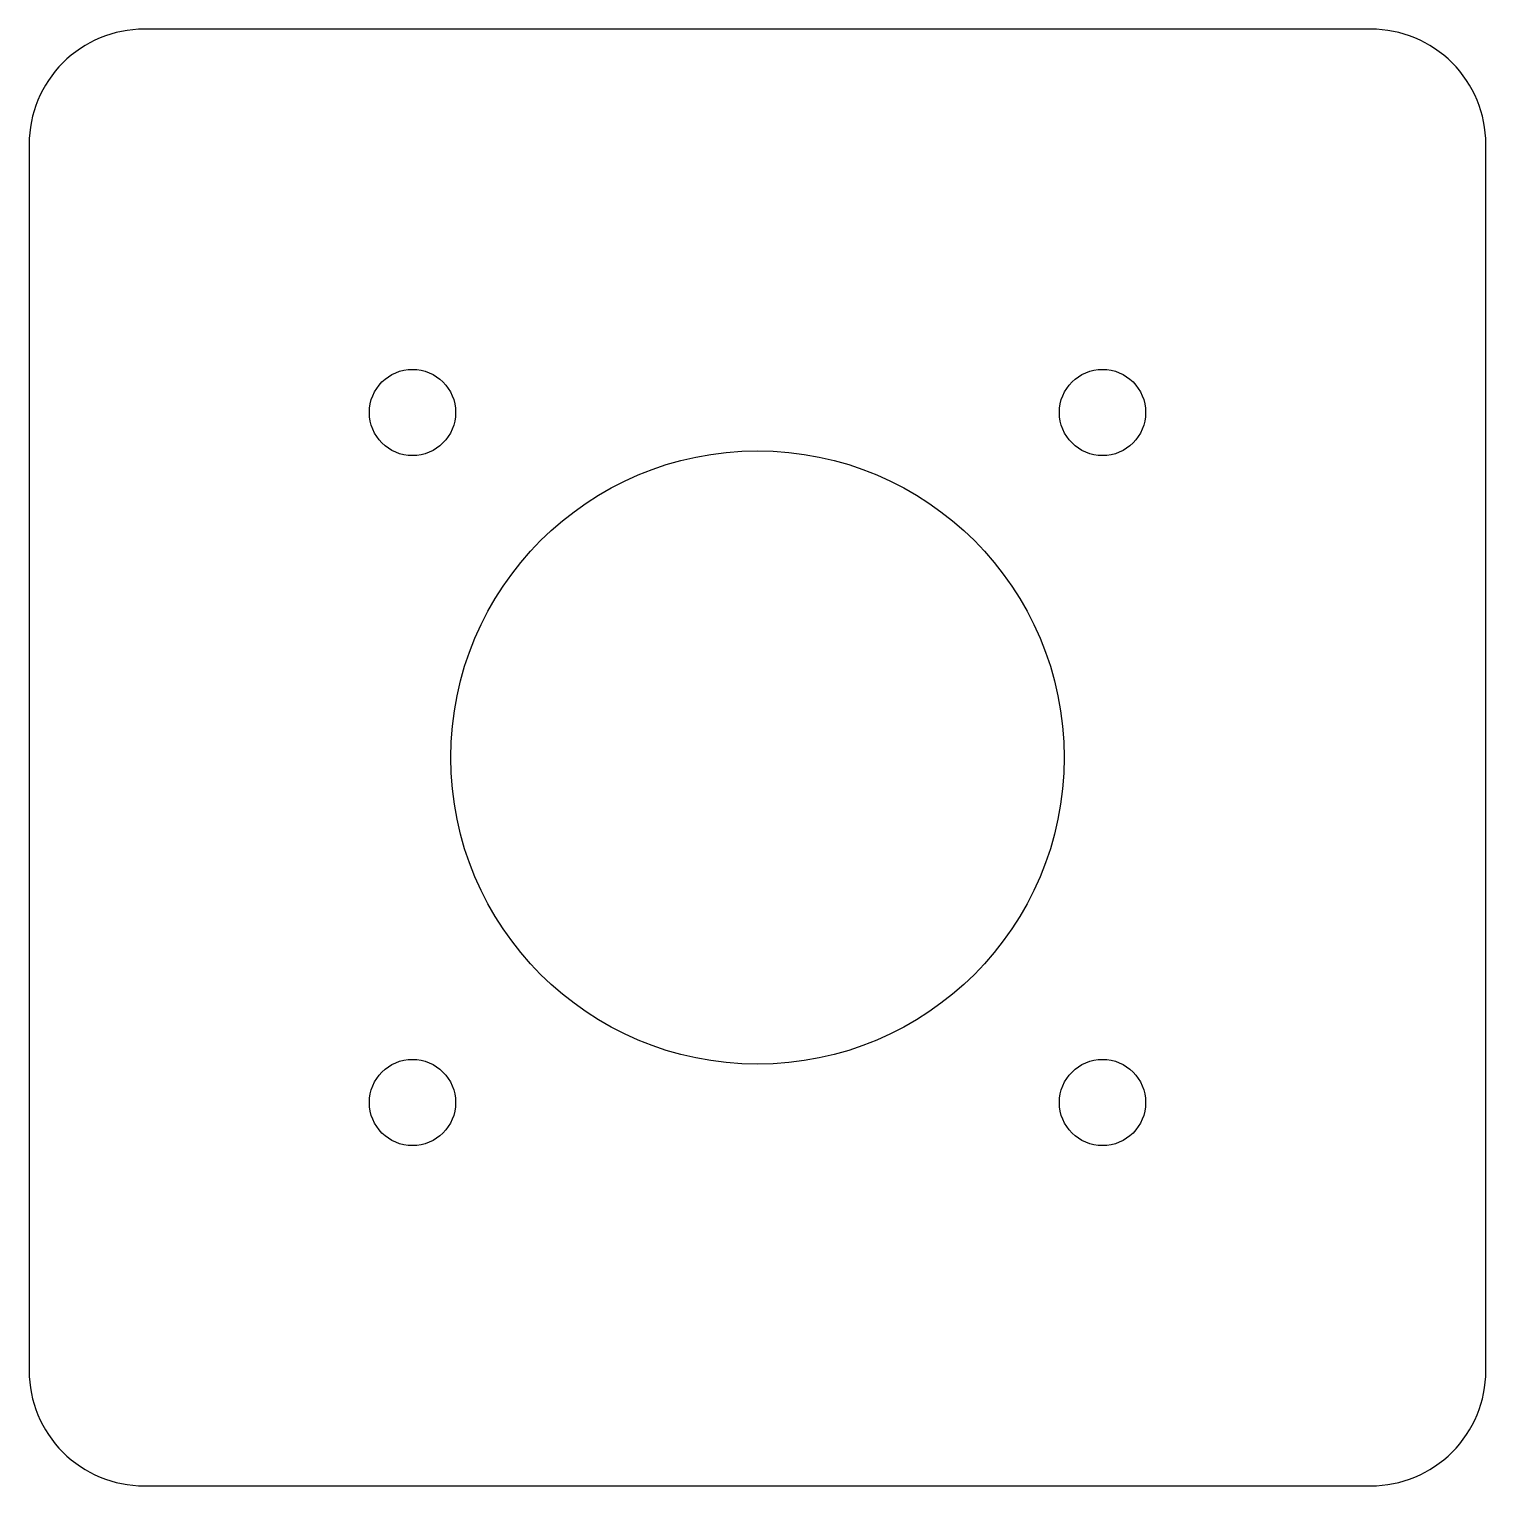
# Model space of a CAD drawing. Header units: millimetres. Extents: x -76 to 76, y -76 to 76.
import ezdxf

# ---------------------------------------------------------------- set-up
doc = ezdxf.new("R2010")
doc.units = ezdxf.units.MM
doc.layers.get('0').update_dxf_attribs({"linetype": 'CONTINUOUS'})

msp = doc.modelspace()

# ---------------------------------------------------------------- linework, layer by layer
msp.add_lwpolyline([(64, 76), (-64, 76, 0.414214), (-76, 64), (-76, -64, 0.414214), (-64, -76), (64, -76, 0.414214), (76, -64), (76, 64, 0.414214)], format="xyb", close=True)
for centre, radius in [((-36, 36), 4.5), ((36, 36), 4.5), ((0, 0), 32), ((-36, -36), 4.5), ((36, -36), 4.5)]:
    msp.add_circle(centre, radius)

doc.saveas('drawing.dxf')
